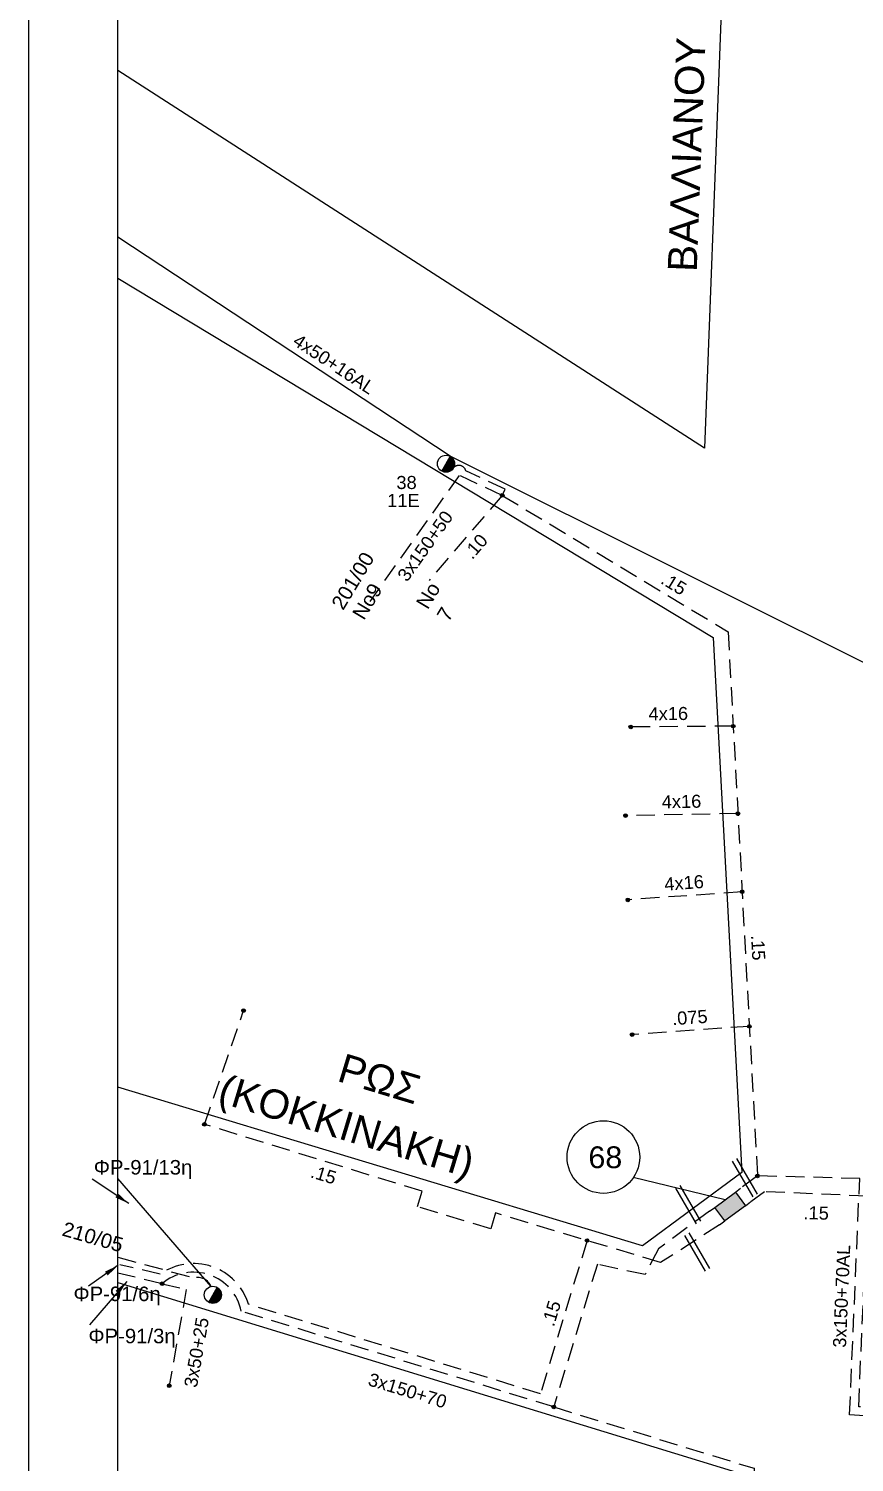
# Model space of a CAD drawing. Header units: millimetres. Extents: x 2910 to 3994, y 712 to 1224.
# Drawn here: x 2910.3 to 2967.1, y 1035.8 to 1134.6 of the extents above; entities that cross this region are included whole.
import ezdxf
from ezdxf.enums import TextEntityAlignment as Align

# ---------------------------------------------------------------- set-up
doc = ezdxf.new("R2010")
doc.units = ezdxf.units.MM
doc.linetypes.add('DASHED', pattern=[19.05, 12.7, -6.35])
for name, color, linetype in [('.075', 7, 'Continuous'), ('.10', 7, 'Continuous'), ('.15', 7, 'Continuous'), ('3x150+50', 7, 'Continuous'), ('3x150+70', 7, 'Continuous'), ('3x150+70AL', 7, 'Continuous'), ('3x50+25', 7, 'Continuous'), ('4x16', 7, 'Continuous'), ('4x50+16AL', 7, 'Continuous'), ('Link Box 4 Διευθύνσεων', 7, 'Continuous'), ('text διευθύνσεων', 7, 'Continuous'), ('TEXT ΚΑΛΩΔΙΩΝ', 7, 'Continuous'), ('Άγνωστα', 7, 'Continuous'), ('ΑΓΝΩΣΤΟ ΥΠΟΓΕΙΟ ΚΑΛΩΔΙΟ', 7, 'Continuous'), ('Επιγραφές - Σχήματα', 7, 'Continuous'), ('Στύλος ΦΜ', 7, 'Continuous'), ('Στύλος ΦΜ @ 1', 7, 'Continuous'), ('Συνδέσεις', 7, 'Continuous'), ('Τομή', 7, 'Continuous'), ('Υπόβαθρο ΔΕΗ', 7, 'Continuous')]:
    doc.layers.add(name, color=color, linetype=linetype)
doc.styles.get("Standard").update_dxf_attribs({"font": 'arial.ttf'})
doc.linetypes.add('SYN_LINE', pattern='A,0.5,-0.0001,["/\\/\\/\\/",Standard,S=0.1,R=0,X=0,Y=-0.05],-0.25', length=0.7501)
doc.dimstyles.new('ISO-25', dxfattribs={"dimtxt": 2.5, "dimasz": 2.5, "dimexe": 1.25, "dimexo": 0.625, "dimtad": 1, "dimtxsty": 'Standard', "dimcen": 2.5, "dimadec": 0, "dimazin": 0, "dimtfac": 1, "dimtmove": 0, "dimatfit": 3, "dimfxl": 1, "dimarcsym": 0})

# ---------------------------------------------------------------- blocks, each defined once
blk = doc.blocks.new('LINK BOX 4 ΑΝΑΧΩΡΗΣΕΩΝ')
at = {"layer": 'Link Box 4 Διευθύνσεων', "ltscale": 40}
blk.add_hatch(color=256, dxfattribs=at).paths.add_polyline_path([(-3.54, 0), (-3.54, -4.67), (3.54, -4.67), (3.54, 0)])
for p, q in [((-3.54, 0), (-5.33, 0)), ((5.33, 0), (3.54, 0)), ((-3.54, -4.67), (-5.33, -4.67)), ((5.33, -4.67), (3.54, -4.67))]:
    blk.add_line(p, q, dxfattribs=at)
blk.add_lwpolyline([(-3.54, -4.67), (-3.54, 0), (3.54, 0), (3.54, -4.67)], close=True, dxfattribs=at)
blk = doc.blocks.new('ΥΠΑΡΧΩΝ ΤΣΙΜΕΝΤΕΝΙΟΣ ΣΤΥΛΟΣ')
at = {"layer": 'Στύλος ΦΜ'}
blk.add_hatch(color=7, dxfattribs=at).paths.add_polyline_path([(-1.29, -2.28, 0.574793), (2.62, 0, 0.268822), (1.3, 2.27)])
at = {"layer": 'Στύλος ΦΜ', "color": 7}
blk.add_line((-1.29, -2.28), (1.3, 2.27), dxfattribs=at)
blk.add_circle((0, 0), 2.62, dxfattribs=at)
at = {"layer": 'Στύλος ΦΜ', "flags": 4}
for tag, p in [('ΑΡΙΘΜΟΣ', (-4.68, 8.05)), ('ΤΥΠΟΣ', (-4.91, 3.03))]:
    blk.add_attdef(tag, p, '', height=4, dxfattribs=at)
blk = doc.blocks.new('ΤΟΜΗ')
at = {"layer": 'Τομή', "ltscale": 40}
for p, q in [((-5.68, 0), (17.06, 0)), ((-5.68, -2.77), (17.06, -2.77))]:
    blk.add_line(p, q, dxfattribs=at)
blk = doc.blocks.new('_ΣΥΝΔΕΣΗ')
at = {"layer": 'Συνδέσεις', "linetype": 'SYN_LINE', "ltscale": 40}
blk.add_hatch(color=256, dxfattribs=at).paths.add_polyline_path([(0.5, -0.01, 1), (-0.5, -0.01, 1)])
at = {"layer": 'Συνδέσεις'}
blk.add_circle((0, -0.01), 0.5, dxfattribs=at)

msp = doc.modelspace()

# ---------------------------------------------------------------- linework, layer by layer
at = {"layer": '.075', "color": 6, "linetype": 'DASHED', "lineweight": -3, "ltscale": 0.1}
msp.add_lwpolyline([(2959.884, 1065.856), (2951.809, 1065.292)], dxfattribs=at)
at = {"layer": '.10', "color": 6, "linetype": 'DASHED', "lineweight": -3, "ltscale": 0.1}
msp.add_lwpolyline([(2942.867, 1102.446), (2937.827, 1096.583)], dxfattribs=at)
at = {"layer": '.15', "color": 6, "linetype": 'DASHED', "lineweight": -3, "ltscale": 0.1}
msp.add_lwpolyline([(2942.867, 1102.446), (2943.067, 1102.875), (2940.355, 1104.143, 0.592198), (2939.516, 1104.347, 0.071027)], format="xyb", dxfattribs=at)
msp.add_lwpolyline([(2942.867, 1102.446), (2958.422, 1093.044), (2960.437, 1055.553)], dxfattribs=at)
at = {"layer": '.15', "color": 173, "linetype": 'DASHED', "lineweight": -3, "ltscale": 0.1}
for points in [[(2922.357, 1059.104), (2925.057, 1066.942)], [(2957.828, 1052.18), (2953.764, 1049.576), (2942.407, 1053.003), (2942.079, 1051.916), (2937.032, 1053.439), (2937.351, 1054.495), (2922.238, 1059.141)], [(2948.705, 1051.102), (2945.503, 1040.538)]]:
    msp.add_lwpolyline(points, dxfattribs=at)
at = {"layer": '.15', "color": 62, "linetype": 'DASHED', "lineweight": -3, "ltscale": 0.1}
for points in [[(2957.136, 1053.12), (2953.625, 1050.533), (2952.698, 1048.749), (2949.415, 1049.461), (2946.411, 1039.632)], [(2919.442, 1048.125), (2921.112, 1047.728)], [(2946.411, 1039.632), (2960.207, 1035.402), (2958.544, 987.636)]]:
    msp.add_lwpolyline(points, dxfattribs=at)
msp.add_lwpolyline([(2946.411, 1039.632), (2924.9, 1046.228, 0.567999), (2919.442, 1048.125), (2916.403, 1048.848)], format="xyb", dxfattribs=at)
at = {"layer": '3x150+50', "color": 6, "linetype": 'DASHED', "lineweight": -3, "ltscale": 0.1}
msp.add_lwpolyline([(2942.867, 1102.446), (2939.902, 1103.82), (2933.748, 1095.143)], dxfattribs=at)
at = {"layer": '3x150+70', "color": 173, "linetype": 'DASHED', "lineweight": -3, "ltscale": 0.1}
msp.add_lwpolyline([(2945.503, 1040.538), (2925.397, 1046.703, 0.512863), (2919.302, 1048.775), (2916.542, 1049.432)], format="xyb", dxfattribs=at)
at = {"layer": '3x150+70AL', "color": 6, "linetype": 'DASHED', "lineweight": -3, "ltscale": 0.1}
msp.add_lwpolyline([(2984.832, 1036.682), (2984.911, 1037.896), (2966.787, 1039.078), (2967.481, 1055.373), (2960.437, 1055.553), (2959.281, 1054.7)], dxfattribs=at)
at = {"layer": '3x150+70AL', "color": 2, "linetype": 'DASHED', "lineweight": -3, "ltscale": 0.1}
msp.add_lwpolyline([(2989.615, 1041.809), (2988.645, 1041.862), (2988.45, 1038.276), (2967.411, 1039.637), (2968.03, 1054.159), (2960.924, 1054.462), (2959.973, 1053.761)], dxfattribs=at)
at = {"layer": '3x50+25', "color": 62, "linetype": 'DASHED', "lineweight": -3, "ltscale": 0.1}
msp.add_lwpolyline([(2921.112, 1047.728), (2919.935, 1041.093)], dxfattribs=at)
at = {"layer": '4x16', "color": 6, "linetype": 'DASHED', "lineweight": -3, "ltscale": 0.1}
for points in [[(2958.772, 1086.543), (2951.72, 1086.488)], [(2959.095, 1080.521), (2951.356, 1080.384)], [(2959.385, 1075.131), (2951.514, 1074.573)]]:
    msp.add_lwpolyline(points, dxfattribs=at)
at = {"layer": '4x50+16AL', "color": 6, "linetype": 'Continuous', "lineweight": -3, "ltscale": 0.1}
msp.add_lwpolyline([(2971.51, 1089.053), (2939.29, 1105.136), (2916.403, 1120.237)], dxfattribs=at)
at = {"layer": 'TEXT ΚΑΛΩΔΙΩΝ', "color": 2, "linetype": 'Continuous', "ltscale": 0.1}
msp.add_lwpolyline([(2922.829, 1047.934), (2916.403, 1055.376)], dxfattribs=at)
at = {"layer": 'Άγνωστα', "linetype": 'Continuous', "lineweight": -3, "ltscale": 0.1}
msp.add_lwpolyline([(3993.79, 714.158), (2910.268, 712.756), (2910.259, 1222.539), (3993.113, 1223.942)], close=True, dxfattribs=at)
at = {"layer": 'ΑΓΝΩΣΤΟ ΥΠΟΓΕΙΟ ΚΑΛΩΔΙΟ', "color": 2, "linetype": 'DASHED', "lineweight": -3, "ltscale": 0.1}
msp.add_lwpolyline([(2916.403, 1049.956), (2921.629, 1048.521, -0.369009), (2922.829, 1047.934, -2184.060316)], format="xyb", dxfattribs=at)
at = {"layer": 'Υπόβαθρο ΔΕΗ', "lineweight": -3}
msp.add_lwpolyline([(2916.403, 1211.923), (2916.403, 1213.942), (3915.142, 1213.942), (3915.142, 721.097), (2916.403, 721.097)], close=True, dxfattribs=at)
at = {"layer": 'Υπόβαθρο ΔΕΗ', "linetype": 'Continuous', "lineweight": -3}
for points in [[(2960.921, 1213.942), (2956.796, 1105.698), (2916.403, 1131.734)], [(2916.403, 1117.418), (2957.392, 1092.643), (2959.373, 1055.786), (2952.517, 1050.735), (2916.403, 1061.674)], [(2916.403, 1048.206), (2959.592, 1034.963), (2959.592, 1034.963)]]:
    msp.add_lwpolyline(points, dxfattribs=at)
at = {"layer": 'Υπόβαθρο ΔΕΗ', "lineweight": -3}
msp.add_lwpolyline([(2958.208, 1053.91), (2951.89, 1055.433)], dxfattribs=at)
msp.add_circle((2949.831, 1056.85), 2.5, dxfattribs=at)

# ---------------------------------------------------------------- block references
at = {"layer": 'Link Box 4 Διευθύνσεων', "lineweight": -3, "xscale": 0.2499999999999997, "yscale": 0.2499999999999997, "zscale": 0.2499999999999997, "rotation": 216.3822893134185}
msp.add_blockref('LINK BOX 4 ΑΝΑΧΩΡΗΣΕΩΝ', (2958.9, 1052.971), dxfattribs=at)
at = {"layer": 'Στύλος ΦΜ @ 1', "lineweight": -3, "ltscale": 40}
ref = msp.add_blockref('ΥΠΑΡΧΩΝ ΤΣΙΜΕΝΤΕΝΙΟΣ ΣΤΥΛΟΣ', (2938.997, 1104.625), dxfattribs=dict(at, xscale=0.225, yscale=0.225, zscale=0.225))
ref.add_attrib('ΤΥΠΟΣ', '11E', dxfattribs={"layer": 'Στύλος ΦΜ', "height": 0.9, "flags": 4}).set_placement((2934.942, 1101.377), align=Align.BOTTOM_LEFT)
ref.add_attrib('ΑΡΙΘΜΟΣ', '38', (2935.579, 1102.883), dxfattribs={"layer": 'Στύλος ΦΜ', "height": 0.9, "flags": 4})
at = {"layer": 'Στύλος ΦΜ @ 1', "lineweight": -3, "ltscale": 40, "xscale": 0.225, "yscale": 0.225, "zscale": 0.225}
msp.add_blockref('ΥΠΑΡΧΩΝ ΤΣΙΜΕΝΤΕΝΙΟΣ ΣΤΥΛΟΣ', (2922.942, 1047.356), dxfattribs=at)
at = {"layer": 'Συνδέσεις', "lineweight": -3, "xscale": 0.25, "yscale": 0.25, "zscale": 0.25}
for p in [(2942.868, 1102.449), (2951.72, 1086.491), (2958.772, 1086.546), (2951.357, 1080.387), (2959.096, 1080.524), (2959.386, 1075.134), (2951.514, 1074.576), (2925.057, 1066.945), (2959.884, 1065.859), (2951.81, 1065.294), (2922.358, 1059.107), (2960.438, 1055.555), (2948.706, 1051.105), (2919.442, 1048.125), (2919.936, 1041.096), (2946.412, 1039.635)]:
    msp.add_blockref('_ΣΥΝΔΕΣΗ', p, dxfattribs=at)
at = {"layer": 'Τομή', "lineweight": -3, "xscale": 0.1249999999999998, "yscale": 0.1249999999999998, "zscale": 0.2499999999999997, "rotation": 300.128023446291}
for p in [(2959.355, 1056.131), (2955.455, 1054.275), (2956.07, 1051.007)]:
    msp.add_blockref('ΤΟΜΗ', p, dxfattribs=at)

# ---------------------------------------------------------------- texts
at = {"layer": 'text διευθύνσεων', "color": 7, "linetype": 'Continuous', "lineweight": -3, "ltscale": 0.1}
for s, rotation, p in [('ΒΑΛΛΙΑΝΟΥ', 87.81766, (2955.565, 1125.927)), ('ΡΩΣ', 343.14827, (2934.419, 1062.248)), ('(ΚΟΚΚΙΝΑΚΗ)', 343.14827, (2932.156, 1058.992))]:
    msp.add_text(s, height=2, rotation=rotation, dxfattribs=at).set_placement(p, align=Align.MIDDLE_CENTER)
at = {"layer": 'TEXT ΚΑΛΩΔΙΩΝ', "color": 7, "linetype": 'Continuous', "lineweight": -3, "ltscale": 0.1}
for s, rotation, p in [('4x50+16AL', 326.58238, (2931.288, 1111.494)), ('3x150+50', 54.65149, (2937.559, 1098.961)), ('.10', 49.31708, (2941.029, 1098.928)), ('.15', 328.84918, (2954.687, 1096.353)), ('4x16', 0.44137, (2954.301, 1087.408)), ('4x16', 1.01513, (2955.21, 1081.353)), ('4x16', 4.05488, (2955.386, 1075.75)), ('.15', 273.07703, (2960.494, 1071.274)), ('.075', 3.99675, (2955.783, 1066.471)), ('.15', 342.91341, (2930.567, 1055.639)), ('.15', 358.54276, (2964.483, 1053)), ('3x150+70AL', 87.56291, (2966.235, 1047.264)), ('.15', 73.13612, (2946.243, 1046.081)), ('3x50+25', 80, (2921.813, 1043.392)), ('3x150+70', 343, (2936.349, 1040.759))]:
    msp.add_text(s, height=0.9, rotation=rotation, dxfattribs=at).set_placement(p, align=Align.MIDDLE_CENTER)
at = {"layer": 'Άγνωστα', "color": 7, "lineweight": -3}
note = msp.add_mtext_dynamic_manual_height_columns('201/00\\P', width=1.8, gutter_width=0, heights=[0.73, 0], dxfattribs=dict(at, insert=(2930.12, 1093.447), char_height=1, attachment_point=1, rotation=58.99138))
note = msp.add_mtext_dynamic_manual_height_columns('No9\\P', width=1.8, gutter_width=0, heights=[0.73, 0], dxfattribs=dict(at, insert=(2931.554, 1092.761), char_height=1, attachment_point=1, rotation=58.99138))
note = msp.add_mtext_dynamic_manual_height_columns('No ', width=1.8, gutter_width=0, heights=[0.73, 0], dxfattribs=dict(at, insert=(2935.949, 1093.499), char_height=1, attachment_point=1, rotation=58.99138))
for column, words in zip(note.columns.linked_columns, ['7\\P']):
    column.text = words
at = {"layer": 'Άγνωστα', "color": 7, "lineweight": -3, "insert": (2948.799, 1057.587), "char_height": 1.5, "width": 4.551914400963142e-14, "attachment_point": 1}
msp.add_mtext('68', dxfattribs=at)
at = {"layer": 'Άγνωστα', "color": 7, "lineweight": -3}
note = msp.add_mtext_dynamic_manual_height_columns('ΦΡ-91/13η\\P', width=1.8, gutter_width=2.31, heights=[0.73, 0.0884], dxfattribs=dict(at, insert=(2910.632, 1056.647), char_height=1, attachment_point=1))
at = {"layer": 'Άγνωστα', "color": 7, "lineweight": -3, "insert": (2912.762, 1052.42), "char_height": 1, "width": 1.8, "attachment_point": 1, "rotation": 343.98648}
msp.add_mtext('210/05', dxfattribs=at)
at = {"layer": 'Άγνωστα', "color": 7, "lineweight": -3}
note = msp.add_mtext_dynamic_manual_height_columns('ΦΡ-91/6η\\P', width=1.8, gutter_width=2.31, heights=[0.73, 0.0884], dxfattribs=dict(at, insert=(2909.232, 1047.924), char_height=1, attachment_point=1))
note = msp.add_mtext_dynamic_manual_height_columns('ΦΡ-91/3η\\P', width=1.8, gutter_width=2.31, heights=[0.73, 0.0884], dxfattribs=dict(at, insert=(2910.262, 1045.02), char_height=1, attachment_point=1))

# ---------------------------------------------------------------- leaders
at = {"layer": 'Επιγραφές - Σχήματα', "ltscale": 40}
for points in [[(2917.15, 1053.648), (2914.64, 1055.338)], [(2916.424, 1049.393), (2914.373, 1047.96)], [(2917.017, 1048.287), (2914.452, 1045.28)]]:
    msp.add_leader(points, dimstyle='ISO-25', override={"dimasz": 1, "dimtad": 0}, dxfattribs=at)

doc.saveas('drawing.dxf')
